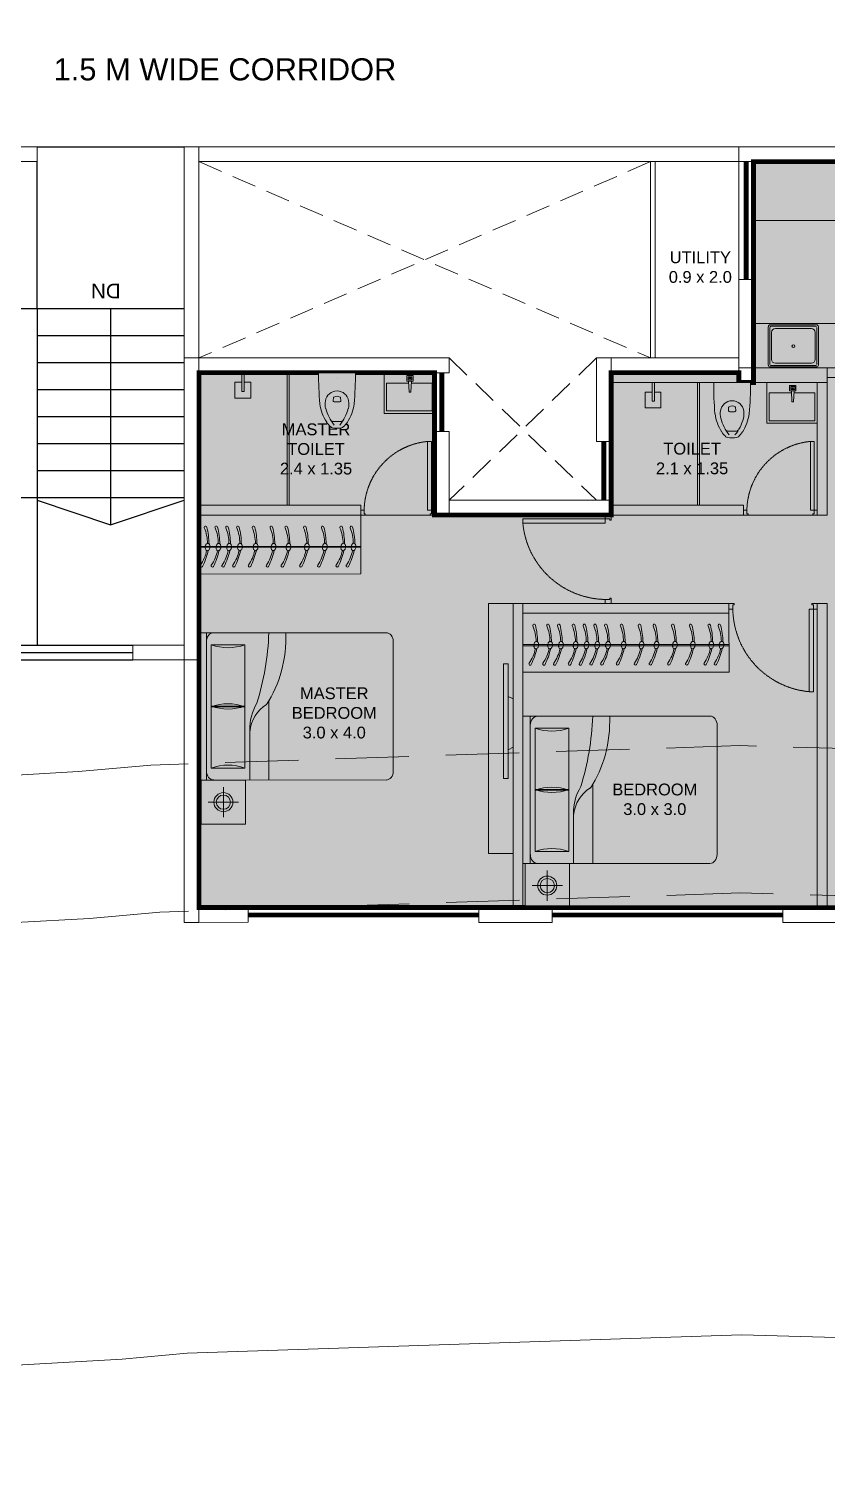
# Model space of a CAD drawing. Header units: inches. Extents: x 27644242 to 29761523, y -859349 to 216979.
# Drawn here: x 29077279 to 29085413, y -728034 to -713340 of the extents above; entities that cross this region are included whole.
import ezdxf

# ---------------------------------------------------------------- set-up
doc = ezdxf.new("R2010")
doc.units = ezdxf.units.IN
doc.header["$MEASUREMENT"] = 0
doc.set_wipeout_variables(frame=1)
for name, pattern in [('01-Xref Col Podium Lvl-1$0$HIDDEN', [0.375, 0.25, -0.125]), ('DASHED', [0.75, 0.5, -0.25]), ('DASHED2', [0.375, 0.25, -0.125]), ('HIDDEN', [0.375, 0.25, -0.125])]:
    doc.linetypes.add(name, pattern=pattern)
doc.layers.get('Defpoints').update_dxf_attribs({"color": 8})
for name, color, linetype, lineweight in [('AHC-A-DUCT', 14, 'HIDDEN', 5), ('DOOR', 4, 'Continuous', 0), ('ELEVATION', 40, 'Continuous', 13), ('FURN', 250, 'Continuous', 0), ('RVA Site Boundary', 17, 'Continuous', 15), ('WALL', 7, 'Continuous', 20), ('WINDOW', 162, 'Continuous', 13)]:
    doc.layers.add(name, color=color, linetype=linetype, lineweight=lineweight)
doc.layers.add('BHK HATCH', color=8, linetype='Continuous', lineweight=5, transparency=0.85)
for name, color, linetype in [('KPA Elevation Line 3', 252, 'Continuous'), ('KPA General Plan Line', 1, 'Continuous'), ('KPA Glass', 152, 'Continuous'), ('KPA Stair Line', 253, 'Continuous'), ('KPA Text', 7, 'Continuous'), ('text', 7, 'Continuous')]:
    doc.layers.add(name, color=color, linetype=linetype)
doc.styles.add('AMITS', font='arial.ttf')
doc.styles.get("Standard").update_dxf_attribs({"font": 'swiss.ttf'})

# ---------------------------------------------------------------- blocks, each defined once
blk = doc.blocks.new('A$C69BC79EC')
for p, q in [((980, 3480), (230, 3230)), ((980, 1280), (980, 3480)), ((1730, 3230), (980, 3480)), ((2755, 3480), (2005, 3230)), ((2755, 1280), (2755, 3480)), ((3505, 3230), (2755, 3480))]:
    blk.add_line(p, q)
at = {"layer": 'KPA Elevation Line 3'}
for p, q in [((1730, 1280), (1730, 3480)), ((2005, 3480), (2005, 1280)), ((1730, 3205), (2005, 3205)), ((1730, 1280), (2005, 1280))]:
    blk.add_line(p, q, dxfattribs=at)
at = {"layer": 'KPA General Plan Line'}
blk.add_line((1730, -370), (230, -370), dxfattribs=at)
at = {"layer": 'KPA Glass', "ltscale": 500}
for p, q in [((2855, 4855), (755, 4855)), ((2855, 4780), (755, 4780)), ((2855, 4705), (755, 4705))]:
    blk.add_line(p, q, dxfattribs=at)
at = {"layer": 'KPA Stair Line', "ltscale": 500}
for p, q in [((1730, 3205), (1730, 4705)), ((2005, 3205), (2005, 4705)), ((1730, 1280), (1730, -220)), ((2005, 1280), (2005, -220))]:
    blk.add_line(p, q, dxfattribs=at)
at = {"layer": 'KPA Stair Line'}
for p, q in [((230, 3205), (1730, 3205)), ((2005, 3205), (3505, 3205)), ((230, 2930), (1730, 2930)), ((2005, 2930), (3505, 2930)), ((230, 2655), (1730, 2655)), ((2005, 2655), (3505, 2655)), ((230, 2380), (1730, 2380)), ((2005, 2380), (3505, 2380)), ((230, 2105), (1730, 2105)), ((2005, 2105), (3505, 2105)), ((230, 1830), (1730, 1830)), ((2005, 1830), (3505, 1830)), ((230, 1555), (1730, 1555)), ((2005, 1555), (3505, 1555)), ((230, 1280), (1730, 1280)), ((3505, 1280), (2005, 1280)), ((2005, 1280), (3505, 1280))]:
    blk.add_line(p, q, dxfattribs=at)
at = {"layer": 'WALL', "ltscale": 500}
for p, q in [((755, 4855), (80, 4855)), ((80, -370), (80, 4855)), ((755, 4705), (755, 4855)), ((2855, 4705), (2855, 4855)), ((3655, 4855), (2855, 4855)), ((3655, 4855), (3655, -370)), ((755, 4705), (230, 4705)), ((230, -370), (230, 4705)), ((3505, 4705), (2855, 4705)), ((3505, 4705), (3505, -220)), ((1730, -220), (3505, -220)), ((1730, -220), (1730, -370)), ((80, -370), (230, -370)), ((1730, -370), (3655, -370))]:
    blk.add_line(p, q, dxfattribs=at)
at = {"layer": 'KPA Text', "extrusion": (-0.021168, 5.594e-15, 0.999776)}
for s, p in [('UP', (-1035, 2659, -55)), ('DN', (-1023, 877, -18))]:
    blk.add_text(s, height=150, rotation=90, dxfattribs=at).set_placement(p)
blk = doc.blocks.new('DOOR_750')
at = {"layer": 'DOOR'}
for points in [[(-70, 50), (-32, 50), (-32, 750), (-70, 750)], [(-750, 50), (-718, 50), (-718, 12), (-705, 12), (-705, 0), (-750, 0)], [(0, 50), (-32, 50), (-32, 12), (-45, 12), (-45, 0), (0, 0)]]:
    blk.add_lwpolyline(points, close=True, dxfattribs=at)
at = {"layer": 'DOOR', "linetype": 'DASHED', "ltscale": 10}
blk.add_arc((-2, 38), 715, 95.4221, 179.0403, dxfattribs=at)
blk = doc.blocks.new('KITCHEN')
at = {"layer": 'FURN'}
for p, q in [((-135610, 231799, 0), (-135610, 232190, 0)), ((-135596, 231813, 0), (-135596, 232176, 0)), ((-135120, 232209, 0), (-135591, 232209, 0)), ((-135134, 232195, 0), (-135577, 232195, 0)), ((-135172, 232171, 0), (-135539, 232171, 0)), ((-135115, 231813, 0), (-135115, 232176, 0)), ((-135100, 231799, 0), (-135100, 232190, 0)), ((-135578, 231857, 0), (-135578, 232132, 0)), ((-135133, 232132, 0), (-135133, 231857, 0)), ((-135120, 231779, 0), (-135591, 231779, 0)), ((-135134, 231794, 0), (-135577, 231794, 0)), ((-135172, 231818, 0), (-135539, 231818, 0))]:
    blk.add_line(p, q, dxfattribs=at)
blk.add_circle((-135356, 231997, 0), 14.6, dxfattribs=at)
for centre, radius, start, end in [((-135591, 232190, 0), 19.4, 89.9999, 179.9999), ((-135577, 232176, 0), 19.4, 89.9999, 179.9999), ((-135539, 232132, 0), 38.9, 89.9999, 179.9999), ((-135172, 232132, 0), 38.9, 359.9999, 89.9999), ((-135134, 232176, 0), 19.4, 359.9999, 89.9999), ((-135120, 232190, 0), 19.4, 359.9999, 89.9999), ((-135591, 231799, 0), 19.4, 180.0001, 270.0001), ((-135577, 231813, 0), 19.4, 180.0001, 270.0001), ((-135539, 231857, 0), 38.9, 179.9999, 269.9999), ((-135172, 231857, 0), 38.9, 269.9999, 359.9999), ((-135134, 231813, 0), 19.4, 270.0001, 0.0001), ((-135120, 231799, 0), 19.4, 270.0001, 0.0001)]:
    blk.add_arc(centre, radius, start, end, dxfattribs=at)
blk = doc.blocks.new('DNDNDNNDDN')
at = {"layer": 'FURN', "extrusion": (9.36485e-09, 6.40542e-09, 1)}
blk.add_line((172, 833, 0), (173, 233, 0), dxfattribs=at)
at = {"layer": 'FURN'}
for p, q in [((2273, 833, 0), (172, 833, 0)), ((2272, 833, 0), (2273, 233, 0)), ((2273, 564, 0), (173, 564, 0)), ((2273, 552, 0), (174, 552, 0)), ((2273, 233, 0), (173, 233, 0))]:
    blk.add_line(p, q, dxfattribs=at)
at = {"layer": 'FURN', "extrusion": (9.36485e-09, 6.40542e-09, 1)}
for points in [[(244, 520, 0.144333), (253, 521, 0.107177), (262, 529, 0.077818), (269, 540, 0.065016), (272, 555, 0.065016), (272, 570, 0.077818), (268, 583, 0.107177), (260, 592, 0.144333), (252, 595, 0.144333), (243, 594, 0.107177), (234, 586, 0.077818), (227, 575, 0.065016), (224, 560, 0.065016), (224, 545, 0.077818), (228, 533, 0.107177), (236, 523, 0.144333)], [(349, 520, 0.144333), (358, 521, 0.107177), (367, 529, 0.077818), (373, 540, 0.065016), (377, 555, 0.065016), (376, 570, 0.077818), (372, 583, 0.107177), (365, 592, 0.144333), (356, 595, 0.144333), (347, 594, 0.107177), (338, 586, 0.077818), (332, 575, 0.065016), (328, 560, 0.065016), (329, 545, 0.077818), (333, 533, 0.107177), (340, 523, 0.144333)], [(537, 520, 0.144333), (546, 522, 0.107177), (555, 529, 0.077818), (561, 540, 0.065016), (565, 555, 0.065016), (564, 570, 0.077818), (560, 583, 0.107177), (553, 592, 0.144333), (544, 596, 0.144333), (535, 594, 0.107177), (526, 586, 0.077818), (520, 575, 0.065016), (516, 560, 0.065016), (517, 545, 0.077818), (521, 533, 0.107177), (528, 523, 0.144333)], [(719, 520, 0.144333), (728, 522, 0.107177), (737, 529, 0.077818), (743, 540, 0.065016), (747, 555, 0.065016), (747, 571, 0.077818), (743, 583, 0.107177), (735, 592, 0.144333), (727, 596, 0.144333), (718, 594, 0.107177), (708, 586, 0.077818), (702, 575, 0.065016), (698, 560, 0.065016), (699, 545, 0.077818), (703, 533, 0.107177), (710, 523, 0.144333)], [(907, 520, 0.144333), (916, 522, 0.107177), (925, 529, 0.077818), (932, 540, 0.065016), (935, 555, 0.065016), (935, 571, 0.077818), (931, 583, 0.107177), (923, 592, 0.144333), (915, 596, 0.144333), (906, 594, 0.107177), (897, 586, 0.077818), (890, 575, 0.065016), (887, 560, 0.065016), (887, 545, 0.077818), (891, 533, 0.107177), (899, 523, 0.144333)], [(1059, 520, 0.144333), (1068, 522, 0.107177), (1078, 529, 0.077818), (1084, 541, 0.065016), (1087, 555, 0.065016), (1087, 571, 0.077818), (1083, 583, 0.107177), (1076, 592, 0.144333), (1067, 596, 0.144333), (1058, 594, 0.107177), (1049, 586, 0.077818), (1042, 575, 0.065016), (1039, 560, 0.065016), (1039, 545, 0.077818), (1043, 533, 0.107177), (1051, 524, 0.144333)], [(1242, 520, 0.144333), (1251, 522, 0.107177), (1260, 529, 0.077818), (1266, 541, 0.065016), (1270, 555, 0.065016), (1269, 571, 0.077818), (1265, 583, 0.107177), (1258, 592, 0.144333), (1249, 596, 0.144333), (1240, 594, 0.107177), (1231, 587, 0.077818), (1225, 575, 0.065016), (1221, 560, 0.065016), (1222, 545, 0.077818), (1226, 533, 0.107177), (1233, 524, 0.144333)], [(1401, 520, 0.144333), (1410, 522, 0.107177), (1419, 530, 0.077818), (1426, 541, 0.065016), (1429, 556, 0.065016), (1429, 571, 0.077818), (1425, 583, 0.107177), (1417, 592, 0.144333), (1409, 596, 0.144333), (1400, 594, 0.107177), (1390, 587, 0.077818), (1384, 575, 0.065016), (1381, 561, 0.065016), (1381, 545, 0.077818), (1385, 533, 0.107177), (1393, 524, 0.144333)], [(1512, 520, 0.144333), (1520, 522, 0.107177), (1530, 530, 0.077818), (1536, 541, 0.065016), (1540, 556, 0.065016), (1539, 571, 0.077818), (1535, 583, 0.107177), (1528, 592, 0.144333), (1519, 596, 0.144333), (1510, 594, 0.107177), (1501, 587, 0.077818), (1495, 575, 0.065016), (1491, 561, 0.065016), (1492, 545, 0.077818), (1496, 533, 0.107177), (1503, 524, 0.144333)], [(1620, 520, 0.144333), (1629, 522, 0.107177), (1639, 530, 0.077818), (1645, 541, 0.065016), (1648, 556, 0.065016), (1648, 571, 0.077818), (1644, 583, 0.107177), (1637, 593, 0.144333), (1628, 596, 0.144333), (1619, 594, 0.107177), (1610, 587, 0.077818), (1603, 576, 0.065016), (1600, 561, 0.065016), (1600, 545, 0.077818), (1604, 533, 0.107177), (1612, 524, 0.144333)], [(1731, 520, 0.144333), (1740, 522, 0.107177), (1749, 530, 0.077818), (1756, 541, 0.065016), (1759, 556, 0.065016), (1759, 571, 0.077818), (1755, 583, 0.107177), (1747, 593, 0.144333), (1739, 596, 0.144333), (1730, 594, 0.107177), (1720, 587, 0.077818), (1714, 576, 0.065016), (1711, 561, 0.065016), (1711, 545, 0.077818), (1715, 533, 0.107177), (1723, 524, 0.144333)], [(1881, 520, 0.144333), (1890, 522, 0.107177), (1899, 530, 0.077818), (1905, 541, 0.065016), (1909, 556, 0.065016), (1909, 571, 0.077818), (1905, 583, 0.107177), (1897, 593, 0.144333), (1889, 596, 0.144333), (1880, 594, 0.107177), (1870, 587, 0.077818), (1864, 576, 0.065016), (1860, 561, 0.065016), (1861, 545, 0.077818), (1865, 533, 0.107177), (1872, 524, 0.144333)], [(1991, 520, 0.144333), (2000, 522, 0.107177), (2010, 530, 0.077818), (2016, 541, 0.065016), (2020, 556, 0.065016), (2019, 571, 0.077818), (2015, 583, 0.107177), (2008, 593, 0.144333), (1999, 596, 0.144333), (1990, 594, 0.107177), (1981, 587, 0.077818), (1975, 576, 0.065016), (1971, 561, 0.065016), (1971, 545, 0.077818), (1975, 533, 0.107177), (1983, 524, 0.144333)], [(2132, 520, 0.144333), (2141, 522, 0.107177), (2151, 530, 0.077818), (2157, 541, 0.065016), (2160, 556, 0.065016), (2160, 571, 0.077818), (2156, 583, 0.107177), (2149, 593, 0.144333), (2140, 596, 0.144333), (2131, 594, 0.107177), (2122, 587, 0.077818), (2115, 576, 0.065016), (2112, 561, 0.065016), (2112, 545, 0.077818), (2116, 533, 0.107177), (2124, 524, 0.144333)]]:
    blk.add_lwpolyline(points, format="xyb", close=True, dxfattribs=at)
for points in [[(234, 525, 0.057952), (257, 354, 1.08017), (282, 363, -0.102886), (250, 520, -0.821198)], [(338, 525, 0.057952), (362, 354, 1.08017), (386, 363, -0.102886), (354, 520, -0.821198)], [(526, 525, 0.057952), (550, 354, 1.08017), (574, 363, -0.102886), (542, 520, -0.821198)], [(709, 525, 0.057952), (732, 354, 1.08017), (757, 363, -0.102886), (725, 520, -0.821198)], [(897, 525, 0.057952), (920, 355, 1.08017), (945, 363, -0.102886), (913, 521, -0.821198)], [(1049, 525, 0.057952), (1072, 355, 1.08017), (1097, 363, -0.102886), (1065, 521, -0.821198)], [(1231, 525, 0.057952), (1254, 355, 1.08017), (1279, 363, -0.102886), (1247, 521, -0.821198)], [(1391, 525, 0.057952), (1414, 355, 1.08017), (1439, 363, -0.102886), (1407, 521, -0.821198)], [(1501, 525, 0.057952), (1524, 355, 1.08017), (1549, 363, -0.102886), (1517, 521, -0.821198)], [(1610, 525, 0.057952), (1633, 355, 1.08017), (1658, 363, -0.102886), (1626, 521, -0.821198)], [(1721, 526, 0.057952), (1744, 355, 1.08017), (1769, 363, -0.102886), (1737, 521, -0.821198)], [(1871, 525, 0.057952), (1894, 355, 1.08017), (1919, 363, -0.102886), (1887, 521, -0.821198)], [(1981, 526, 0.057952), (2004, 355, 1.08017), (2029, 363, -0.102886), (1997, 521, -0.821198)], [(2122, 525, 0.057952), (2145, 355, 1.08017), (2170, 363, -0.102886), (2138, 521, -0.821198)]]:
    blk.add_lwpolyline(points, format="xyb", dxfattribs=at)
for centre, radius, start, end in [((967, 426, 0), 745, 153.8497, 167.1166), ((644, 515, 0), 395, 145.0214, 168.5184), ((310, 749, 0), 13.2, 325.0212, 153.8495), ((1072, 426, 0), 745, 153.8497, 167.1166), ((749, 515, 0), 395, 145.0214, 168.5184), ((415, 749, 0), 13.2, 325.0212, 153.8495), ((1260, 426, 0), 745, 153.8497, 167.1166), ((937, 515, 0), 395, 145.0214, 168.5184), ((603, 749, 0), 13.2, 325.0212, 153.8495), ((1442, 426, 0), 745, 153.8497, 167.1166), ((1119, 515, 0), 395, 145.0214, 168.5184), ((785, 749, 0), 13.2, 325.0212, 153.8495), ((1630, 427, 0), 745, 153.8497, 167.1166), ((1307, 515, 0), 395, 145.0214, 168.5184), ((973, 749, 0), 13.2, 325.0212, 153.8495), ((1783, 427, 0), 745, 153.8497, 167.1166), ((1460, 516, 0), 395, 145.0214, 168.5184), ((1125, 749, 0), 13.2, 325.0212, 153.8495), ((1965, 427, 0), 745, 153.8497, 167.1166), ((1642, 516, 0), 395, 145.0214, 168.5184), ((1308, 749, 0), 13.2, 325.0212, 153.8495), ((2124, 427, 0), 745, 153.8497, 167.1166), ((1801, 516, 0), 395, 145.0214, 168.5184), ((1467, 749, 0), 13.2, 325.0212, 153.8495), ((2235, 427, 0), 745, 153.8497, 167.1166), ((1912, 516, 0), 395, 145.0214, 168.5184), ((1578, 749, 0), 13.2, 325.0212, 153.8495), ((2344, 427, 0), 745, 153.8497, 167.1166), ((2020, 516, 0), 395, 145.0214, 168.5184), ((1686, 750, 0), 13.2, 325.0212, 153.8495), ((2454, 427, 0), 745, 153.8497, 167.1166), ((2131, 516, 0), 395, 145.0214, 168.5184), ((1797, 750, 0), 13.2, 325.0212, 153.8495), ((2604, 427, 0), 745, 153.8497, 167.1166), ((2281, 516, 0), 395, 145.0214, 168.5184), ((1947, 750, 0), 13.2, 325.0212, 153.8495), ((2715, 427, 0), 745, 153.8497, 167.1166), ((2392, 516, 0), 395, 145.0214, 168.5184), ((2057, 750, 0), 13.2, 325.0212, 153.8495), ((2856, 427, 0), 745, 153.8497, 167.1166), ((2532, 516, 0), 395, 145.0214, 168.5184), ((2198, 750, 0), 13.2, 325.0212, 153.8495)]:
    blk.add_arc(centre, radius, start, end, dxfattribs=at)
blk = doc.blocks.new('A$C700F438C')
at = {"layer": 'FURN', "color": 8, "extrusion": (-6.65399e-08, 5.27913e-08, 1)}
for p, q in [((0.073, 1.5, 0), (1.83, 1.5, 0)), ((1.98, 1.5, 0), (1.53, 1.5, 0)), ((1.98, 1.5, 0), (1.53, 1.5, 0)), ((1.98, 1.5, 0), (1.53, 1.5, 0)), ((1.904, 1.5, 0), (1.904, 0, 0)), ((0, 0.091, 0), (0, 1.409, 0)), ((1.855, 1.378, 0), (1.512, 1.378, 0)), ((1.512, 1.378, 0), (1.512, 0.747, 0)), ((1.855, 0.747, 0), (1.855, 1.378, 0)), ((1.267, 0.799, 0), (1.267, 0, 0)), ((1.512, 0.122, 0), (1.512, 0.754, 0)), ((1.512, 0.754, 0), (1.855, 0.754, 0)), ((1.512, 0.747, 0), (1.855, 0.747, 0)), ((1.855, 0.754, 0), (1.855, 0.122, 0)), ((1.463, 0.503, 0), (1.463, 0, 0)), ((1.83, 0, 0), (0.074, 0, 0)), ((1.855, 0.122, 0), (1.512, 0.122, 0)), ((1.904, 0, 0), (1.98, 0, 0))]:
    blk.add_line(p, q, dxfattribs=at)
at = {"layer": 'FURN', "linetype": 'Continuous', "lineweight": 0, "extrusion": (-6.65399e-08, 5.27913e-08, 1)}
blk.add_line((1.83, 0, 0), (1.917, 0, 0), dxfattribs=at)
at = {"layer": 'FURN', "color": 8, "extrusion": (6.65399e-08, -5.27913e-08, -1)}
for centre, major_axis, ratio, start_param, end_param in [((0.073, 1.409, 0), (0, -0.0914, 0), 0.803207, 1.570796, 3.141593), ((1.959, 1.454, 0), (0, -1.077, 0), 0.803207, 0.880587, 1.613256), ((3.067, 1.603, 0), (0, -2.243, 0), 0.803207, 1.197175, 1.525138), ((1.83, 1.409, 0), (0, -0.0914, 0), 0.803207, 3.141593, 4.712389), ((1.683, 2.11, 0), (0, -0.762, 0), 0.803207, -0.283794, 0.283794), ((0.669, 0.085, 0), (-0.705, -0.615, 0), 0.604617, 2.952061, 3.536756), ((-0.032, 0.19, 0), (-1.467, -0.494, 0), 0.581007, 3.019706, 3.343381), ((1.684, 0.015, 0), (0, -0.762, 0), 0.803207, 2.857799, 3.425387), ((0.074, 0.091, 0), (0, -0.0914, 0), 0.803207, 0, 1.570796), ((1.83, 0.092, 0), (0, -0.0914, 0), 0.803207, -1.570796, 0)]:
    blk.add_ellipse(centre, major_axis=major_axis, ratio=ratio, start_param=start_param, end_param=end_param, dxfattribs=at)
at = {"layer": 'FURN', "color": 8, "extrusion": (-6.65399e-08, 5.27913e-08, 1)}
for centre, start_param, end_param in [((1.683, 1.485, 0), -0.283794, 0.283794), ((1.684, -0.61, 0), 2.857799, 3.425387)]:
    blk.add_ellipse(centre, major_axis=(0, -0.762, 0), ratio=0.803207, start_param=start_param, end_param=end_param, dxfattribs=at)
blk = doc.blocks.new('BEDROOM')
at = {"layer": 'FURN', "linetype": 'Continuous', "extrusion": (-5.00305e-08, -8.66553e-08, 1)}
for p, q in [((1066, 501, 0), (1066, 193, 0)), ((912, 347, 0), (1220, 347, 0))]:
    blk.add_line(p, q, dxfattribs=at)
at = {"layer": 'FURN', "ltscale": 500}
blk.add_line((1315, 122, 0), (1315, -1378, 0), dxfattribs=at)
at = {"layer": 'FURN', "ltscale": 0.05, "extrusion": (-5.00305e-08, -8.66553e-08, 1), "elevation": 0}
blk.add_lwpolyline([(1291, 122), (841, 122), (841, 572), (1291, 572)], close=True, dxfattribs=at)
at = {"layer": 'FURN', "linetype": 'Continuous', "extrusion": (-5.00305e-08, -8.66553e-08, 1)}
for radius in [97, 72.8]:
    blk.add_circle((1066, 347, 0), radius, dxfattribs=at)
at = {"layer": 'FURN', "extrusion": (-3.01072e-07, 1.30707e-07, 1), "xscale": -1000.000000000015, "yscale": 1000.000000000015, "zscale": 1000.000000000007, "rotation": 180.0236273616612}
blk.add_blockref('A$C700F438C', (-665, 121, 0), dxfattribs=at)
blk = doc.blocks.new('TVVVV')
at = {"layer": 'FURN', "ltscale": 1000, "elevation": 0}
blk.add_lwpolyline([(-130, 740), (-82, 740), (-82, -429), (-130, -429)], close=True, dxfattribs=at)
for points in [[(-130, 447), (-179, 422)], [(-130, -96), (-179, -71)]]:
    blk.add_lwpolyline(points, dxfattribs=at)
blk = doc.blocks.new('A$C3D5F2F58')
at = {"color": 0, "linetype": 'ByBlock'}
blk.add_wipeout([(188, 0), (-188, 0), (-185, -125), (-183, -194), (-179, -263), (-176, -302), (-170, -349), (-151, -415), (-144, -433), (-131, -459), (-112, -495), (-106, -504), (-86, -530), (-72, -545), (-64, -553), (-56, -558), (-41, -562), (-23, -564), (3, -565), (30, -563), (47, -561), (56, -558), (74, -543), (101, -511), (135, -451), (158, -392), (171, -340), (179, -260), (185, -136), (187, -46)], dxfattribs=at)
for p, q in [((-188, 0), (188, 0)), ((0, -63), (0, -63)), ((-38, -282), (-36, -255)), ((36, -255), (38, -282)), ((-24, -298), (24, -298)), ((-43, -497), (43, -497))]:
    blk.add_line(p, q, dxfattribs=at)
at = {"color": 0, "linetype": 'ByBlock', "extrusion": (0, 0, -1)}
for centre, major_axis, ratio, start_param, end_param in [((3903, 5), (4088, 164), 0.940247, 3.100232, 3.182953), ((-3903, 5), (-4088, 164), 0.940247, 3.100232, 3.182953), ((87, -319), (147, 147), 1, 3.705861, 4.079165), ((0, -305), (84.4, 84.4), 1, 4.07333, 6.922251), ((-24, -284), (10, 10), 1, 2.356198, 4.018929), ((-27, -256), (6.03, 6.03), 1, 4.01894, 4.852375), ((0, -292), (-38.2, 38.2), 1, 0.139988, 1.430816), ((24, -284), (-10, 10), 1, 2.264265, 3.926995), ((27, -256), (6.03, 6.03), 1, -0.139979, 0.693472), ((-87, -319), (-147, 147), 1, 2.204028, 2.577331), ((276, -258), (321, 321), 1, 3.353441, 3.79389), ((326, -246), (-323, 323), 1, 4.816657, 5.23508), ((-326, -246), (-323, 323), 1, 2.618909, 3.037332), ((-276, -258), (-321, 321), 1, 2.489302, 2.929752), ((119, -350), (193, 193), 1, 3.092098, 3.328462), ((-41, -527), (24.1, 24.1), 1, 2.528301, 3.092099), ((-43, -474), (16.1, 16.1), 1, 2.356198, 3.387836), ((0, -292), (-193, 193), 1, 3.75489, 4.099099), ((43, -474), (16.1, 16.1), 1, 1.324559, 2.356198), ((41, -527), (24.1, 24.1), 1, 1.620298, 2.184095), ((-119, -350), (193, 193), 1, 1.383935, 1.620298)]:
    blk.add_ellipse(centre, major_axis=major_axis, ratio=ratio, start_param=start_param, end_param=end_param, dxfattribs=at)
blk = doc.blocks.new('A$C3E645E75')
at = {"extrusion": (0, 0, -1), "zscale": -0.9999999999999998, "rotation": 179.9999999999989}
blk.add_blockref('A$C3D5F2F58', (0, 0), dxfattribs=at)
blk = doc.blocks.new('A$C3C731254-flat-1')
at = {"layer": 'FURN'}
for p, q in [((-77430, -2820), (-77431, -2802)), ((-77430, -2802), (-77318, -2797)), ((-77430, -2820), (-77318, -2825))]:
    blk.add_line(p, q, dxfattribs=at)
for points in [[(-77233, -3061), (-77648, -3061), (-77648, -2547), (-77233, -2547)], [(-77263, -2843), (-77263, -2778), (-77318, -2778), (-77318, -2843)], [(-77275, -2831), (-77275, -2791), (-77306, -2791), (-77306, -2831)], [(-77287, -2819), (-77287, -2803), (-77293, -2803), (-77293, -2819)]]:
    blk.add_lwpolyline(points, close=True, dxfattribs=at)
blk.add_lwpolyline([(-77339, -2824), (-77339, -3036), (-77623, -3036), (-77623, -2572), (-77339, -2572), (-77339, -2798)], dxfattribs=at)
blk = doc.blocks.new('A$C3A956F37-flat-1')
at = {"layer": 'FURN'}
blk.add_line((-168, 90), (0, 90), dxfattribs=at)
for points in [[(-97, 67), (-97, 0), (-259, 0), (-259, 161), (-97, 161), (-97, 90)], [(0, 67), (-191, 67), (-191, 90), (-168, 90)]]:
    blk.add_lwpolyline(points, dxfattribs=at)
blk = doc.blocks.new('wardrobe')
at = {"layer": 'FURN', "extrusion": (9.36485e-09, -6.40542e-09, 1)}
for p, q in [((-179340, 670701, 0), (-179340, 671302, 0)), ((-179340, 671302, 0), (-177690, 671301, 0)), ((-177690, 670700, 0), (-179340, 670701, 0))]:
    blk.add_line(p, q, dxfattribs=at)
at = {"layer": 'FURN'}
for p, q in [((-177690, 670700, 0), (-177690, 671301, 0)), ((-177690, 670981, 0), (-179339, 670982, 0)), ((-177690, 670969, 0), (-179339, 670970, 0))]:
    blk.add_line(p, q, dxfattribs=at)
at = {"layer": 'FURN', "extrusion": (9.36485e-09, -6.40542e-09, 1)}
for points in [[(-179279, 671009, -0.057952), (-179255, 671179, -1.08017), (-179230, 671171, 0.102886), (-179262, 671013, 0.821198)], [(-179174, 671009, -0.057952), (-179151, 671179, -1.08017), (-179126, 671171, 0.102886), (-179158, 671013, 0.821198)], [(-178986, 671009, -0.057952), (-178963, 671179, -1.08017), (-178938, 671171, 0.102886), (-178970, 671013, 0.821198)], [(-178804, 671008, -0.057952), (-178781, 671179, -1.08017), (-178756, 671171, 0.102886), (-178788, 671013, 0.821198)], [(-178616, 671008, -0.057952), (-178592, 671179, -1.08017), (-178567, 671171, 0.102886), (-178599, 671013, 0.821198)], [(-178463, 671008, -0.057952), (-178440, 671179, -1.08017), (-178415, 671170, 0.102886), (-178447, 671013, 0.821198)], [(-178281, 671008, -0.057952), (-178258, 671179, -1.08017), (-178233, 671170, 0.102886), (-178265, 671013, 0.821198)], [(-178122, 671008, -0.057952), (-178099, 671179, -1.08017), (-178074, 671170, 0.102886), (-178106, 671013, 0.821198)], [(-178011, 671008, -0.057952), (-177988, 671179, -1.08017), (-177963, 671170, 0.102886), (-177995, 671013, 0.821198)], [(-177902, 671008, -0.057952), (-177879, 671179, -1.08017), (-177854, 671170, 0.102886), (-177886, 671013, 0.821198)], [(-177792, 671008, -0.057952), (-177769, 671179, -1.08017), (-177744, 671170, 0.102886), (-177776, 671013, 0.821198)]]:
    blk.add_lwpolyline(points, format="xyb", dxfattribs=at)
for points in [[(-179268, 671014, -0.144333), (-179259, 671012, -0.107177), (-179250, 671005, -0.077818), (-179244, 670993, -0.065016), (-179240, 670979, -0.065016), (-179241, 670963, -0.077818), (-179245, 670951, -0.107177), (-179252, 670942, -0.144333), (-179261, 670938, -0.144333), (-179269, 670940, -0.107177), (-179279, 670947, -0.077818), (-179285, 670959, -0.065016), (-179289, 670974, -0.065016), (-179288, 670989, -0.077818), (-179284, 671001, -0.107177), (-179277, 671010, -0.144333)], [(-179164, 671014, -0.144333), (-179155, 671012, -0.107177), (-179146, 671004, -0.077818), (-179139, 670993, -0.065016), (-179136, 670978, -0.065016), (-179136, 670963, -0.077818), (-179140, 670951, -0.107177), (-179148, 670942, -0.144333), (-179156, 670938, -0.144333), (-179165, 670940, -0.107177), (-179174, 670947, -0.077818), (-179181, 670959, -0.065016), (-179184, 670973, -0.065016), (-179184, 670989, -0.077818), (-179180, 671001, -0.107177), (-179172, 671010, -0.144333)], [(-178976, 671014, -0.144333), (-178967, 671012, -0.107177), (-178958, 671004, -0.077818), (-178951, 670993, -0.065016), (-178948, 670978, -0.065016), (-178948, 670963, -0.077818), (-178952, 670951, -0.107177), (-178960, 670941, -0.144333), (-178968, 670938, -0.144333), (-178977, 670940, -0.107177), (-178986, 670947, -0.077818), (-178993, 670958, -0.065016), (-178996, 670973, -0.065016), (-178996, 670989, -0.077818), (-178992, 671001, -0.107177), (-178984, 671010, -0.144333)], [(-178794, 671014, -0.144333), (-178785, 671012, -0.107177), (-178775, 671004, -0.077818), (-178769, 670993, -0.065016), (-178765, 670978, -0.065016), (-178766, 670963, -0.077818), (-178770, 670951, -0.107177), (-178777, 670941, -0.144333), (-178786, 670938, -0.144333), (-178795, 670940, -0.107177), (-178804, 670947, -0.077818), (-178810, 670958, -0.065016), (-178814, 670973, -0.065016), (-178814, 670989, -0.077818), (-178810, 671001, -0.107177), (-178802, 671010, -0.144333)], [(-178605, 671014, -0.144333), (-178596, 671012, -0.107177), (-178587, 671004, -0.077818), (-178581, 670993, -0.065016), (-178577, 670978, -0.065016), (-178578, 670963, -0.077818), (-178582, 670951, -0.107177), (-178589, 670941, -0.144333), (-178598, 670938, -0.144333), (-178606, 670940, -0.107177), (-178616, 670947, -0.077818), (-178622, 670958, -0.065016), (-178626, 670973, -0.065016), (-178625, 670989, -0.077818), (-178621, 671001, -0.107177), (-178614, 671010, -0.144333)], [(-178453, 671013, -0.144333), (-178444, 671012, -0.107177), (-178435, 671004, -0.077818), (-178428, 670993, -0.065016), (-178425, 670978, -0.065016), (-178425, 670963, -0.077818), (-178429, 670951, -0.107177), (-178437, 670941, -0.144333), (-178445, 670938, -0.144333), (-178454, 670939, -0.107177), (-178464, 670947, -0.077818), (-178470, 670958, -0.065016), (-178473, 670973, -0.065016), (-178473, 670988, -0.077818), (-178469, 671001, -0.107177), (-178461, 671010, -0.144333)], [(-178271, 671013, -0.144333), (-178262, 671012, -0.107177), (-178253, 671004, -0.077818), (-178246, 670993, -0.065016), (-178243, 670978, -0.065016), (-178243, 670963, -0.077818), (-178247, 670951, -0.107177), (-178255, 670941, -0.144333), (-178263, 670938, -0.144333), (-178272, 670939, -0.107177), (-178281, 670947, -0.077818), (-178288, 670958, -0.065016), (-178291, 670973, -0.065016), (-178291, 670988, -0.077818), (-178287, 671001, -0.107177), (-178279, 671010, -0.144333)], [(-178111, 671013, -0.144333), (-178103, 671012, -0.107177), (-178093, 671004, -0.077818), (-178087, 670993, -0.065016), (-178083, 670978, -0.065016), (-178084, 670963, -0.077818), (-178088, 670951, -0.107177), (-178095, 670941, -0.144333), (-178104, 670938, -0.144333), (-178113, 670939, -0.107177), (-178122, 670947, -0.077818), (-178128, 670958, -0.065016), (-178132, 670973, -0.065016), (-178131, 670988, -0.077818), (-178127, 671000, -0.107177), (-178120, 671010, -0.144333)], [(-178001, 671013, -0.144333), (-177992, 671012, -0.107177), (-177983, 671004, -0.077818), (-177976, 670993, -0.065016), (-177973, 670978, -0.065016), (-177973, 670963, -0.077818), (-177977, 670950, -0.107177), (-177985, 670941, -0.144333), (-177993, 670938, -0.144333), (-178002, 670939, -0.107177), (-178011, 670947, -0.077818), (-178018, 670958, -0.065016), (-178021, 670973, -0.065016), (-178021, 670988, -0.077818), (-178017, 671000, -0.107177), (-178009, 671010, -0.144333)], [(-177892, 671013, -0.144333), (-177883, 671012, -0.107177), (-177874, 671004, -0.077818), (-177867, 670993, -0.065016), (-177864, 670978, -0.065016), (-177864, 670963, -0.077818), (-177868, 670950, -0.107177), (-177876, 670941, -0.144333), (-177884, 670938, -0.144333), (-177893, 670939, -0.107177), (-177903, 670947, -0.077818), (-177909, 670958, -0.065016), (-177912, 670973, -0.065016), (-177912, 670988, -0.077818), (-177908, 671000, -0.107177), (-177900, 671010, -0.144333)], [(-177782, 671013, -0.144333), (-177773, 671012, -0.107177), (-177763, 671004, -0.077818), (-177757, 670993, -0.065016), (-177753, 670978, -0.065016), (-177754, 670963, -0.077818), (-177758, 670950, -0.107177), (-177765, 670941, -0.144333), (-177774, 670938, -0.144333), (-177783, 670939, -0.107177), (-177792, 670947, -0.077818), (-177798, 670958, -0.065016), (-177802, 670973, -0.065016), (-177801, 670988, -0.077818), (-177798, 671000, -0.107177), (-177790, 671010, -0.144333)]]:
    blk.add_lwpolyline(points, format="xyb", close=True, dxfattribs=at)
for centre, radius, start, end in [((-178545, 671107, 0), 745, 192.8834, 206.1503), ((-178868, 671018, 0), 395, 191.4816, 214.9786), ((-178441, 671107, 0), 745, 192.8834, 206.1503), ((-178764, 671018, 0), 395, 191.4816, 214.9786), ((-178253, 671107, 0), 745, 192.8834, 206.1503), ((-178576, 671018, 0), 395, 191.4816, 214.9786), ((-178070, 671107, 0), 745, 192.8834, 206.1503), ((-178393, 671018, 0), 395, 191.4816, 214.9786), ((-177882, 671107, 0), 745, 192.8834, 206.1503), ((-178205, 671018, 0), 395, 191.4816, 214.9786), ((-177730, 671107, 0), 745, 192.8834, 206.1503), ((-178053, 671018, 0), 395, 191.4816, 214.9786), ((-177548, 671107, 0), 745, 192.8834, 206.1503), ((-177871, 671018, 0), 395, 191.4816, 214.9786), ((-177388, 671107, 0), 745, 192.8834, 206.1503), ((-177711, 671018, 0), 395, 191.4816, 214.9786), ((-177278, 671107, 0), 745, 192.8834, 206.1503), ((-177601, 671018, 0), 395, 191.4816, 214.9786), ((-177169, 671107, 0), 745, 192.8834, 206.1503), ((-177492, 671018, 0), 395, 191.4816, 214.9786), ((-177058, 671107, 0), 745, 192.8834, 206.1503), ((-177381, 671018, 0), 395, 191.4816, 214.9786), ((-179202, 670785, 0), 13.2, 206.1505, 34.9788), ((-179098, 670785, 0), 13.2, 206.1505, 34.9788), ((-178910, 670784, 0), 13.2, 206.1505, 34.9788), ((-178728, 670784, 0), 13.2, 206.1505, 34.9788), ((-178539, 670784, 0), 13.2, 206.1505, 34.9788), ((-178387, 670784, 0), 13.2, 206.1505, 34.9788), ((-178205, 670784, 0), 13.2, 206.1505, 34.9788), ((-178045, 670784, 0), 13.2, 206.1505, 34.9788), ((-177935, 670784, 0), 13.2, 206.1505, 34.9788), ((-177826, 670784, 0), 13.2, 206.1505, 34.9788), ((-177715, 670784, 0), 13.2, 206.1505, 34.9788)]:
    blk.add_arc(centre, radius, start, end, dxfattribs=at)

msp = doc.modelspace()

# ---------------------------------------------------------------- linework, layer by layer
at = {"layer": 'AHC-A-DUCT', "linetype": 'DASHED2', "ltscale": 1000}
for p, q in [((29079012.3, -714692.7), (29083612.3, -716692.7)), ((29083612.3, -714692.7), (29079012.3, -716692.8)), ((29081562.2, -716692.8), (29083061.3, -718142.7)), ((29083062, -716692.7), (29081562.3, -718142.7))]:
    msp.add_line(p, q, dxfattribs=at)
at = {"layer": 'Defpoints', "ltscale": 500}
msp.add_lwpolyline([(29088512.2, -714692.7, 50, 50, 0), (29084662.3, -714692.7, 50, 50, 0), (29084662.3, -716942.7, 50, 50, 0), (29084512.3, -716942.7, 50, 50, 0), (29084512.3, -716842.7, 50, 50, 0), (29083211.9, -716842.7, 50, 50, 0), (29083212.2, -718292.7, 50, 50, 0), (29081412.2, -718292.7, 50, 50, 0), (29081412.2, -716842.8, 50, 50, 0), (29079012.2, -716842.8, 50, 50, 0), (29079012.3, -722290.4, 50, 50, 0), (29082312.2, -722290.5, 50, 50, 0), (29082312.2, -722292.8, 50, 50, 0), (29085312.2, -722292.7, 50, 50, 0), (29085312.2, -722292.7, 50, 50, 0), (29088712.3, -722292.7, 50, 50, 0), (29088712.3, -714692.7, 50, 50, 0), (29087312.2, -714692.7, 50, 50, 0)], format="xyseb", dxfattribs=at)
at = {"layer": 'ELEVATION', "ltscale": 500}
msp.add_line((29083662.3, -714692.7), (29083662.3, -716692.7), dxfattribs=at)
msp.add_lwpolyline([(29084512.3, -716692.7), (29083612.3, -716692.7), (29083612.3, -714692.7), (29084512.3, -714692.7)], close=True, dxfattribs=at)
at = {"layer": 'FURN', "ltscale": 500}
for p, q in [((29084662.3, -715292.7), (29087562.3, -715292.7)), ((29084662.3, -716342.7), (29086962.3, -716342.7)), ((29079912.3, -718192.7), (29079912.3, -716842.8)), ((29079932.3, -718192.7), (29079932.3, -716842.8)), ((29084092.1, -718192.7), (29084092.1, -716942.6)), ((29084112.1, -718192.7), (29084112.1, -716942.6)), ((29081412.3, -718292.7), (29080662.3, -718292.7)), ((29084562.3, -718292.7), (29085312.3, -718292.7))]:
    msp.add_line(p, q, dxfattribs=at)
msp.add_lwpolyline([(29082212.3, -721742.7), (29081962.3, -721742.7), (29081962.3, -719192.7), (29082212.3, -719192.7)], close=True, dxfattribs=at)
at = {"layer": 'RVA Site Boundary', "color": 252, "linetype": '01-Xref Col Podium Lvl-1$0$HIDDEN', "ltscale": 3000}
for points in [[(29117719.3, -707525.5), (29119000.8, -712310.5), (29119216.3, -713093.2), (29117087, -717019.2), (29120129.2, -719879.8), (29120264.6, -724092.2), (29119608.6, -725475.4), (29119397.1, -725457), (29112327, -724843), (29110334.5, -724588.3), (29110025.5, -722980.6), (29106866.8, -722397), (29106630, -722353.2), (29097502.8, -720137.6), (29091801.5, -721966), (29090487.2, -722309.2), (29084528.6, -722142.6), (29078614.2, -722337.4), (29077896, -722402.8), (29070594.6, -722819.7), (29062281.5, -723576.4)], [(29116271.7, -707918.7), (29117553.2, -712703.6), (29117609.8, -712909), (29115217.3, -717320.2), (29118649.9, -720547.8), (29118753.7, -723777.5), (29118700, -723890.8), (29112487.1, -723351.2), (29111602.5, -723238.2), (29111305.3, -721691.7), (29107139.4, -720921.9), (29106943.5, -720885.7), (29097446.6, -718580.4), (29091382.7, -720525.1), (29090315.2, -720803.8), (29084524.8, -720641.9), (29078521.4, -720839.6), (29077785.2, -720906.7), (29070483.8, -721323.6), (29062057, -722090.7)]]:
    msp.add_lwpolyline(points, dxfattribs=at)
at = {"layer": 'RVA Site Boundary', "ltscale": 500}
msp.add_lwpolyline([(29093058.1, -726288.7), (29091211.2, -726771.1), (29090696.3, -726816.8), (29084539.7, -726644.7), (29078892.7, -726830.7), (29078228.5, -726891.2), (29070926.9, -727308.1), (29062954.9, -728033.7)], dxfattribs=at)
at = {"layer": 'WALL', "ltscale": 500}
for p, q in [((29084662.3, -715892.7), (29084512.3, -715892.7)), ((29084662.3, -716792.7), (29084662.3, -715892.7)), ((29084512.3, -716692.7), (29083212, -716692.7)), ((29083212, -716692.7), (29083212, -716842.7)), ((29083212, -716842.7), (29084512.3, -716842.7)), ((29085412.3, -716792.7), (29084512.3, -716792.7)), ((29085412.3, -716942.7), (29085412.3, -716792.7))]:
    msp.add_line(p, q, dxfattribs=at)
for points in [[(29079012.6, -714692.7), (29084512.3, -714692.7), (29084512.3, -714542.7), (29079012.6, -714542.7)], [(29087712.3, -714542.7), (29084512.3, -714542.7), (29084512.3, -714692.7), (29087712.3, -714692.7)], [(29078862.3, -722442.8), (29079012.3, -722442.8), (29079012.3, -716692.8), (29078862.3, -716692.8)], [(29083062, -716692.7), (29083212, -716692.7), (29083212, -717542.7), (29083062, -717542.7)], [(29087662.3, -716892.7), (29087662.3, -716792.7), (29085412.3, -716792.7), (29085412.3, -716892.7)], [(29085412.3, -716942.7), (29085312.3, -716942.7), (29085312.3, -718292.7), (29085412.3, -718292.7)], [(29081412.3, -718292.7), (29081562.3, -718292.7), (29081562.3, -717442.7), (29081412.3, -717442.7)], [(29083212.3, -718142.7), (29081562.3, -718142.7), (29081562.3, -718292.7), (29083212.3, -718292.7)], [(29084562.3, -718292.7), (29084562.3, -718192.7), (29083212.3, -718192.7), (29083212.3, -718292.7)], [(29082312.3, -719192.7), (29082212.3, -719192.7), (29082212.3, -722292.7), (29082312.3, -722292.7)], [(29084412.3, -719292.7), (29084412.3, -719192.7), (29082312.3, -719192.7), (29082312.3, -719292.7)], [(29085412.3, -719192.7), (29085312.3, -719192.7), (29085312.3, -722292.7), (29085412.3, -722292.7)], [(29079512.3, -722442.3), (29079512.3, -722292.3), (29079012.3, -722292.7), (29079012.3, -722442.7)], [(29082612.3, -722442.7), (29082612.3, -722292.7), (29081862.3, -722292.7), (29081862.3, -722442.7)], [(29086112.3, -722442.7), (29086112.3, -722292.7), (29084962.3, -722292.7), (29084962.3, -722442.7)]]:
    msp.add_lwpolyline(points, close=True, dxfattribs=at)
msp.add_lwpolyline([(29079012.3, -718292.7), (29080662.3, -718292.7), (29080662.3, -718192.7), (29079012.3, -718192.7)], dxfattribs=at)
at = {"layer": 'WINDOW', "ltscale": 500, "const_width": 50}
for points in [[(29084587.3, -715892.7), (29084587.3, -714692.7)], [(29081487.3, -717442.7), (29081487.3, -716842.8)], [(29083137, -717542.7), (29083137, -718142.7)], [(29081862.3, -722367.7), (29079512.3, -722367.3)], [(29082612.3, -722367.7), (29084962.3, -722367.7)]]:
    msp.add_lwpolyline(points, dxfattribs=at)

# ---------------------------------------------------------------- block references
at = {"ltscale": 500, "rotation": 180}
msp.add_blockref('A$C69BC79EC', (29079092.3, -714912.7), dxfattribs=at)
at = {"rotation": 89.99999999999123}
for name, p in [('A$C3A956F37-flat-1', (29079539.9, -716842.8)), ('A$C3C731254-flat-1', (29078351.7, -639609.5)), ('A$C3A956F37-flat-1', (29083719.8, -716942.6)), ('A$C3C731254-flat-1', (29082251.7, -639709.4))]:
    msp.add_blockref(name, p, dxfattribs=at)
at = {"layer": 'DOOR'}
msp.add_blockref('DOOR_750', (29081412.3, -718292.7), dxfattribs=at)
at = {"layer": 'DOOR', "yscale": 1.200000000020023, "zscale": 1.200000000020023}
for p, xscale, rotation in [((29083212.3, -718292.6), 1.200000000020023, 89.99999999999999), ((29085312.3, -719192.7), -1.200000000020023, 180)]:
    msp.add_blockref('DOOR_750', p, dxfattribs=dict(at, xscale=xscale, rotation=rotation))
at = {"layer": 'FURN', "rotation": 179.9999999999918}
msp.add_blockref('KITCHEN', (28949713.3, -484575.2, 0), dxfattribs=at)
at = {"layer": 'FURN', "xscale": -1}
msp.add_blockref('wardrobe', (28901322.6, -1389594.3, 0), dxfattribs=at)
at = {"layer": 'FURN', "ltscale": 1000, "rotation": 180}
for name, p in [('DNDNDNNDDN', (29084585, -719059.9, 0)), ('TVVVV', (29082033.6, -720236.9, 0))]:
    msp.add_blockref(name, p, dxfattribs=at)
at = {"layer": 'FURN', "ltscale": 500, "rotation": 180}
for p in [(29080327.4, -720871, 0), (29083627.4, -721721, 0)]:
    msp.add_blockref('BEDROOM', p, dxfattribs=at)

# ---------------------------------------------------------------- texts
at = {"layer": 'text', "ltscale": 100, "style": 'AMITS'}
for s, insert, char_height, width, attachment_point in [('\\pxqc;1.5 M WIDE CORRIDOR', (29076378.5, -713639.6), 225, 5797.075, 1), ('\\pxqc;UTILITY\\P0.9 x 2.0', (29083263.1, -715607), 120, 1715.235, 1), ('\\pxqc;MASTER\\PTOILET\\P2.4 x 1.35', (29079347.7, -717881.4), 120, 1715.235, 7), ('\\pxqc;TOILET\\P2.1 x 1.35', (29083179.3, -717878.5), 120, 1715.235, 7), ('\\pxqc;MASTER \\PBEDROOM\\P3.0 x 4.0', (29079533.4, -720570.5), 120, 1715.235, 7), ('\\pxqc;BEDROOM\\P3.0 x 3.0', (29082799.3, -721350.6, 0), 120, 1715.235, 7)]:
    msp.add_mtext(s, dxfattribs=dict(at, insert=insert, char_height=char_height, width=width, attachment_point=attachment_point))

# ---------------------------------------------------------------- next in the draw order: block references
at = {"layer": 'FURN', "extrusion": (0, 0, -1), "zscale": -1, "rotation": 179.9997802697439}
for p in [(-29080418.8, -716842.8), (-29084444.8, -716942.7)]:
    msp.add_blockref('A$C3E645E75', p, dxfattribs=at)

# ---------------------------------------------------------------- next in the draw order: hatches: boundary and pattern name
at = {"layer": 'BHK HATCH', "ltscale": 500, "true_color": 0xff00ff}
h = msp.add_hatch(color=6, dxfattribs=at)
h.dxf.hatch_style = 1
edge = h.paths.add_edge_path()
edge.add_line((29088512.2, -714692.7), (29084662.3, -714692.7))
edge.add_line((29084662.3, -714692.7), (29084662.3, -716942.7))
edge.add_line((29084662.3, -716942.7), (29084512.3, -716942.7))
edge.add_line((29084512.3, -716942.7), (29084512.3, -716842.7))
edge.add_line((29084512.3, -716842.7), (29083211.9, -716842.7))
edge.add_line((29083211.9, -716842.7), (29083212.2, -718292.7))
edge.add_line((29083212.2, -718292.7), (29081412.2, -718292.7))
edge.add_line((29081412.2, -718292.7), (29081412.2, -716842.8))
edge.add_line((29081412.2, -716842.8), (29079012.2, -716842.8))
edge.add_line((29079012.2, -716842.8), (29079012.3, -722290.4))
edge.add_line((29079012.3, -722290.4), (29082312.2, -722290.5))
edge.add_line((29082312.2, -722290.5), (29082312.2, -722292.8))
edge.add_line((29082312.2, -722292.8), (29085312.2, -722292.7))
edge.add_line((29085312.2, -722292.7), (29085312.2, -722292.7))
edge.add_line((29085312.2, -722292.7), (29088712.3, -722292.7))
edge.add_line((29088712.3, -722292.7), (29088712.3, -714692.7))
edge.add_line((29088712.3, -714692.7), (29087312.2, -714692.7))

# ---------------------------------------------------------------- next in the draw order: linework, layer by layer
at = {"layer": 'ELEVATION', "ltscale": 500}
msp.add_line((29084512.3, -716942.7), (29083212, -716942.7), dxfattribs=at)
at = {"layer": 'WALL', "ltscale": 500}
for p, q in [((29084512.3, -715892.7), (29084512.3, -716942.7)), ((29084512.3, -716942.7), (29085412.3, -716942.7))]:
    msp.add_line(p, q, dxfattribs=at)
msp.add_lwpolyline([(29081562.2, -716842.8), (29081562.2, -716692.8), (29079012.3, -716692.8), (29079012.3, -716842.8)], close=True, dxfattribs=at)

# ---------------------------------------------------------------- next in the draw order: block references
at = {"layer": 'DOOR'}
msp.add_blockref('DOOR_750', (29085312.3, -718292.7), dxfattribs=at)

doc.saveas('drawing.dxf')
